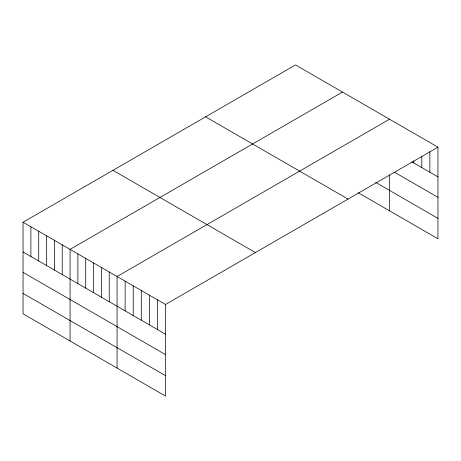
<?xml version="1.0" encoding="UTF-8"?>
<svg xmlns="http://www.w3.org/2000/svg" width="461" height="461" viewBox="0 0 461 461"><rect width="100%" height="100%" fill="white"/><g stroke="black" fill="none" stroke-linecap="round" stroke-linejoin="round"><path stroke-width="0.69" d="M23.05 222.231L165.505 304.473L165.505 396.068L23.05 313.826L23.05 222.231L295.495 64.932L437.95 147.174L437.95 238.769L358.174 192.715M342.506 92.073L70.06 249.366L70.06 340.961M389.516 119.215L117.071 276.508L117.071 368.103M165.505 304.473L437.95 147.174M411.869 161.84L437.95 176.897M394.483 172.224L437.95 197.32M375.652 182.389L437.95 218.353M205.589 116.84L348.043 199.083M112.957 170.322L255.411 252.565M23.05 251.948L165.505 334.196M23.05 272.37L165.505 354.613M23.05 293.403L165.505 375.652M429.877 151.715L429.877 172.235M421.803 156.256L421.803 167.579M413.73 160.797L413.73 162.917M389.516 174.961L389.516 210.81M157.431 299.811L157.431 329.534M149.358 295.149L149.358 324.872M141.285 290.493L141.285 320.211M133.212 285.832L133.212 315.555M125.144 281.17L125.144 310.893M109.234 271.984L109.234 301.707M101.397 267.461L101.397 297.184M93.566 262.937L93.566 292.66M85.729 258.414L85.729 288.137M77.892 253.89L77.892 283.613M62.223 244.843L62.223 274.566M54.392 240.319L54.392 270.042M46.555 235.802L46.555 265.519M38.718 231.278L38.718 260.995M30.887 226.754L30.887 256.472"/></g></svg>
